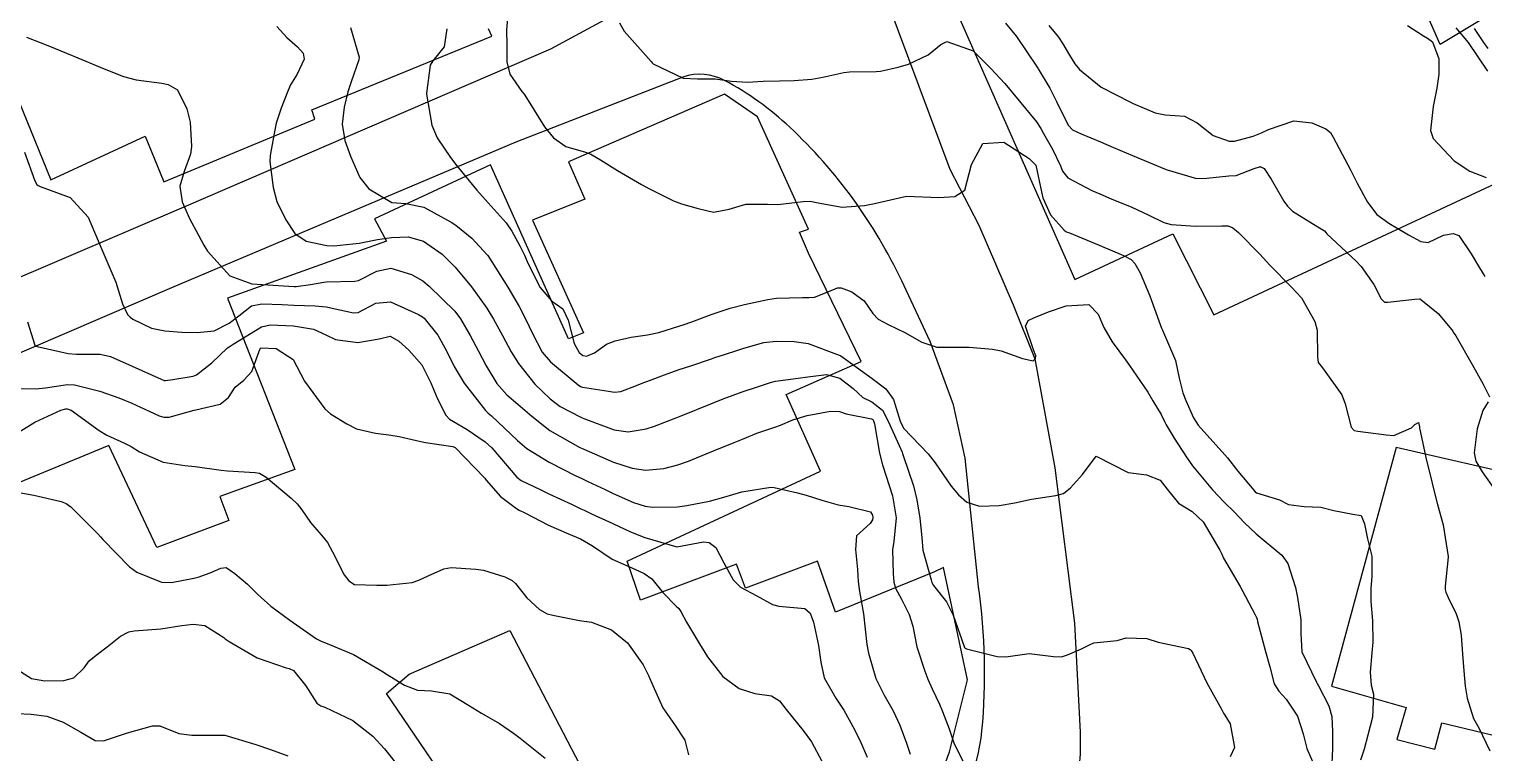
# Model space of a CAD drawing. Header units: metres. Extents: x 318500 to 325275, y 7408834 to 7428799.
# Drawn here: x 321699.1 to 321789.5, y 7422899.4 to 7422944.4 of the extents above; entities that cross this region are included whole.
import ezdxf

# ---------------------------------------------------------------- set-up
doc = ezdxf.new("R2010")
doc.units = ezdxf.units.M
doc.header["$MEASUREMENT"] = 0
for name, color, linetype in [('Curvas de Nivel 1m', 11, 'Continuous'), ('Curvas de Nivel 5m', 15, 'Continuous'), ('Edificações', 30, 'Continuous'), ('Vias Primárias', 230, 'Continuous')]:
    doc.layers.add(name, color=color, linetype=linetype)

msp = doc.modelspace()

# ---------------------------------------------------------------- linework, layer by layer
at = {"layer": 'Curvas de Nivel 1m', "flags": 128}
for points, elevation in [([(321714.468, 7422944.519), (321715.088, 7422943.845), (321715.748, 7422943.257), (321716.108, 7422942.859), (321716.165, 7422942.494), (321715.726, 7422941.558), (321715.314, 7422940.908), (321715.16, 7422940.506), (321714.747, 7422939.457), (321714.425, 7422938.513), (321714.311, 7422937.876), (321714.057, 7422936.516), (321714.034, 7422936.137), (321714.242, 7422934.514), (321714.471, 7422933.658), (321715.021, 7422932.506), (321715.592, 7422931.668), (321716.29, 7422931.192), (321717.584, 7422930.908), (321718.005, 7422930.884), (321719.586, 7422931.064), (321720.723, 7422931.295), (321721.59, 7422931.42), (321722.642, 7422931.456), (321723.588, 7422931.191), (321724.747, 7422930.378), (321725.568, 7422929.577), (321726.57, 7422928.355), (321727.53, 7422927.015), (321727.938, 7422926.334), (321728.499, 7422925.314), (321729.041, 7422924.317), (321729.489, 7422923.584), (321730.52, 7422922.3), (321731.461, 7422921.386), (321732.095, 7422920.919), (321733.322, 7422920.262), (321733.449, 7422920.205), (321733.551, 7422920.156), (321735.438, 7422919.457), (321736.316, 7422919.342), (321737.44, 7422919.524), (321737.958, 7422919.687), (321739.236, 7422920.183), (321739.451, 7422920.268), (321739.606, 7422920.332), (321741.459, 7422921.075), (321742.226, 7422921.378), (321743.467, 7422921.835), (321744.291, 7422922.118), (321745.172, 7422922.407), (321745.476, 7422922.481), (321746.894, 7422922.663), (321747.48, 7422922.744), (321748.648, 7422922.893), (321749.479, 7422922.674), (321750.3, 7422922.038), (321750.907, 7422921.471), (321751.462, 7422921.204), (321752.136, 7422920.689), (321752.48, 7422920.005), (321753.343, 7422918.07), (321753.38, 7422917.991), (321753.418, 7422917.87), (321754.046, 7422915.983), (321754.253, 7422915.109), (321754.451, 7422913.979), (321754.567, 7422912.762), (321754.643, 7422911.977), (321755.145, 7422910.139), (321755.205, 7422909.971), (321755.308, 7422909.783), (321756.108, 7422908.768), (321756.515, 7422907.952), (321757.21, 7422905.992), (321757.229, 7422905.94), (321757.259, 7422905.89), (321757.355, 7422905.842), (321759.252, 7422905.374), (321759.796, 7422905.36), (321761.255, 7422905.554), (321762.75, 7422905.365), (321763.252, 7422905.346), (321763.635, 7422905.473), (321764.503, 7422905.841), (321764.997, 7422906.101), (321765.266, 7422906.215), (321766.71, 7422906.374), (321767.271, 7422906.544), (321768.571, 7422906.49), (321769.267, 7422906.257), (321771.151, 7422905.862), (321771.261, 7422905.813), (321771.322, 7422905.749), (321771.42, 7422905.586), (321772.296, 7422903.739), (321773.214, 7422902.099), (321773.339, 7422901.856), (321773.409, 7422901.727), (321773.743, 7422901.181), (321774.022, 7422899.717), (321773.744, 7422899.149)], 783), ([(321719.054, 7422944.457), (321719.584, 7422942.609), (321719.576, 7422942.452), (321719.099, 7422941.076), (321718.89, 7422940.458), (321718.648, 7422939.509), (321718.522, 7422938.462), (321718.696, 7422937.434), (321719.057, 7422936.456), (321719.64, 7422935.145), (321720.183, 7422934.442), (321721.618, 7422933.588), (321722.498, 7422933.525), (321723.613, 7422933.287), (321725.313, 7422932.373), (321725.598, 7422932.181), (321726.596, 7422931.361), (321727.555, 7422930.34), (321727.579, 7422930.303), (321728.826, 7422928.321), (321729.532, 7422927.119), (321729.958, 7422926.306), (321730.357, 7422925.456), (321730.972, 7422924.295), (321731.491, 7422923.681), (321733.205, 7422922.264), (321733.36, 7422922.152), (321733.468, 7422922.107), (321735.088, 7422921.858), (321735.466, 7422921.8), (321735.851, 7422921.841), (321736.83, 7422922.216), (321737.285, 7422922.4), (321737.474, 7422922.47), (321738.737, 7422922.936), (321739.485, 7422923.199), (321740.214, 7422923.445), (321741.496, 7422923.881), (321741.698, 7422923.946), (321742.294, 7422924.142), (321743.201, 7422924.437), (321743.506, 7422924.538), (321744.74, 7422924.883), (321745.513, 7422924.961), (321746.646, 7422924.95), (321747.511, 7422924.83), (321749.442, 7422924.11), (321749.5, 7422924.077), (321749.546, 7422924.049), (321751.48, 7422922.654), (321752.326, 7422922.007), (321752.817, 7422921.353), (321753.232, 7422919.993), (321753.443, 7422919.553), (321754.973, 7422917.974), (321755.412, 7422917.418), (321756.392, 7422915.955), (321756.855, 7422915.418), (321757.38, 7422914.963), (321758.169, 7422914.719), (321759.378, 7422914.758), (321760.362, 7422914.918), (321761.383, 7422915.144), (321762.904, 7422915.386), (321763.386, 7422915.51), (321763.823, 7422915.854), (321764.559, 7422916.687), (321765.42, 7422917.83), (321767.405, 7422916.814), (321768.542, 7422916.654), (321769.398, 7422916.329), (321769.819, 7422915.774), (321770.525, 7422914.907), (321771.376, 7422914.38), (321772.057, 7422913.743), (321773.104, 7422911.972), (321773.221, 7422911.731), (321773.336, 7422911.486), (321774.357, 7422909.714), (321774.695, 7422909.1), (321775.293, 7422907.953), (321775.384, 7422907.792), (321775.418, 7422907.698), (321775.444, 7422907.541), (321775.936, 7422905.69), (321776.207, 7422904.724), (321776.482, 7422903.681), (321776.763, 7422903.214), (321777.221, 7422902.727), (321777.922, 7422901.663), (321778.276, 7422900.576), (321778.515, 7422899.657), (321779.158, 7422898.195)], 782), ([(321725.043, 7422944.377), (321724.871, 7422943.257), (321724.166, 7422942.386), (321724.012, 7422942.111), (321723.776, 7422940.389), (321723.774, 7422940.325), (321724.105, 7422938.386), (321724.441, 7422937.613), (321725.268, 7422936.374), (321725.652, 7422935.862), (321726.915, 7422934.351), (321727.618, 7422933.571), (321728.719, 7422932.323), (321729.086, 7422931.808), (321729.586, 7422930.899), (321729.861, 7422930.307), (321730.093, 7422929.784), (321730.851, 7422928.297), (321731.542, 7422927.479), (321732.246, 7422926.988), (321732.594, 7422926.274), (321732.955, 7422924.821), (321733.263, 7422924.264), (321733.497, 7422924.072), (321733.718, 7422924.036), (321734.229, 7422924.249), (321734.957, 7422924.79), (321735.511, 7422924.994), (321736.51, 7422925.225), (321737.517, 7422925.364), (321738.217, 7422925.503), (321739.526, 7422925.913), (321739.727, 7422925.977), (321740.267, 7422926.169), (321741.535, 7422926.655), (321742.653, 7422927.025), (321743.541, 7422927.241), (321745, 7422927.564), (321745.545, 7422927.639), (321747.152, 7422927.682), (321747.546, 7422927.675), (321747.909, 7422927.704), (321748.795, 7422928.058), (321749.327, 7422928.278), (321749.554, 7422928.284), (321750.229, 7422928.04), (321750.982, 7422927.466), (321751.537, 7422926.687), (321751.861, 7422926.343), (321752.489, 7422926.006), (321753.523, 7422925.501), (321754.576, 7422924.917), (321755.509, 7422924.592), (321756.871, 7422924.588), (321757.51, 7422924.598), (321758.963, 7422924.463), (321759.507, 7422924.36), (321760.827, 7422923.897), (321761.498, 7422923.754), (321761.651, 7422923.888), (321761.672, 7422924.057), (321761.508, 7422924.441), (321761.024, 7422925.895), (321761.183, 7422926.244), (321761.535, 7422926.426), (321762.457, 7422926.794), (321763.543, 7422927.169), (321764.949, 7422927.244), (321765.538, 7422926.638), (321765.889, 7422925.826), (321766.403, 7422924.935), (321767.229, 7422923.813), (321767.495, 7422923.458), (321768.617, 7422921.793), (321768.937, 7422921.26), (321769.456, 7422920.41), (321769.661, 7422919.986), (321769.765, 7422919.775), (321770.271, 7422918.934), (321771.022, 7422917.756), (321771.412, 7422917.223), (321772.649, 7422915.737), (321773.382, 7422914.965), (321774.008, 7422914.353), (321774.617, 7422913.711), (321775.359, 7422912.998), (321776.952, 7422911.676), (321777.332, 7422911.145), (321777.805, 7422909.665), (321777.933, 7422909.034), (321778.144, 7422907.661), (321778.131, 7422906.808), (321778.197, 7422905.661), (321779.103, 7422903.78), (321779.181, 7422903.65), (321779.229, 7422903.561), (321779.879, 7422902.303), (321780.069, 7422901.637), (321780.111, 7422900.722), (321780.098, 7422899.636), (321780.067, 7422898.736)], 781), ([(321735.768, 7422944.744), (321736.064, 7422944.227), (321737.741, 7422942.339), (321737.803, 7422942.272), (321737.877, 7422942.208), (321739.727, 7422941.32), (321740.63, 7422941.262), (321741.727, 7422941.272), (321742.744, 7422941.121), (321743.724, 7422941.064), (321744.716, 7422941.124), (321745.726, 7422941.146), (321746.646, 7422941.167), (321747.728, 7422941.259), (321748.418, 7422941.375), (321749.734, 7422941.659), (321750.076, 7422941.704), (321751.736, 7422941.737), (321751.997, 7422941.755), (321753.095, 7422942), (321753.743, 7422942.177), (321754.962, 7422942.767), (321755.762, 7422943.413), (321756.135, 7422943.594), (321757.756, 7422943.015), (321758.871, 7422941.923), (321759.726, 7422940.98), (321760.616, 7422939.901), (321761.697, 7422938.601), (321761.983, 7422938.175), (321762.148, 7422937.883), (321762.704, 7422936.903), (321763.186, 7422935.867), (321763.327, 7422935.537), (321763.649, 7422935.121), (321765.149, 7422934.325), (321765.634, 7422934.119), (321766.346, 7422933.823), (321767.625, 7422933.292), (321768.656, 7422932.83), (321769.616, 7422932.351), (321770.068, 7422932.226), (321771.614, 7422932.121), (321773.22, 7422932.128), (321773.614, 7422932.135), (321773.907, 7422932.019), (321774.26, 7422931.72), (321775.59, 7422930.368), (321776.21, 7422929.691), (321777.56, 7422928.335), (321778.171, 7422927.664), (321779.002, 7422926.189), (321779.149, 7422925.654), (321779.171, 7422923.987), (321779.209, 7422923.653), (321779.495, 7422923.312), (321780.69, 7422921.632), (321780.902, 7422921.066), (321781.267, 7422919.623), (321781.447, 7422919.422), (321781.688, 7422919.375), (321783.444, 7422919.157), (321783.923, 7422919.105), (321785.027, 7422919.574), (321785.232, 7422919.793), (321785.453, 7422919.914), (321785.521, 7422919.64), (321785.522, 7422919.569), (321785.53, 7422919.488), (321785.949, 7422917.562), (321786.14, 7422916.828), (321786.448, 7422915.554), (321786.644, 7422914.812), (321786.993, 7422913.546), (321787.295, 7422911.586), (321787.292, 7422911.541), (321787.112, 7422909.744), (321787.107, 7422909.543), (321787.145, 7422909.379), (321787.305, 7422909.049), (321787.792, 7422908.03), (321787.971, 7422907.53), (321788.101, 7422906.705), (321788.186, 7422905.526), (321788.277, 7422904.492), (321788.361, 7422903.523), (321788.479, 7422902.778), (321788.871, 7422901.515), (321789.201, 7422900.939), (321789.899, 7422899.503)], 779), ([(321759.778, 7422944.724), (321760.47, 7422943.903), (321761.742, 7422942.004), (321761.785, 7422941.933), (321761.817, 7422941.889), (321762.533, 7422940.689), (321762.946, 7422939.871), (321763.19, 7422939.353), (321763.695, 7422938.369), (321763.937, 7422938.101), (321764.484, 7422937.848), (321765.683, 7422937.348), (321766.487, 7422937.012), (321767.671, 7422936.517), (321769.417, 7422935.784), (321769.659, 7422935.684), (321769.821, 7422935.614), (321771.65, 7422935.068), (321772.294, 7422935.1), (321773.653, 7422935.24), (321774.111, 7422935.265), (321775.23, 7422935.706), (321775.564, 7422935.799), (321775.661, 7422935.797), (321775.856, 7422935.697), (321776.294, 7422935.047), (321777.092, 7422933.678), (321777.315, 7422933.362), (321777.624, 7422933.046), (321779.203, 7422932.065), (321779.612, 7422931.82), (321779.685, 7422931.723), (321779.746, 7422931.648), (321781.585, 7422929.95), (321781.893, 7422929.615), (321782.676, 7422928.49), (321783.137, 7422927.596), (321783.343, 7422927.389), (321783.548, 7422927.386), (321783.732, 7422927.404), (321785.229, 7422927.573), (321785.517, 7422927.604), (321785.55, 7422927.599), (321785.609, 7422927.569), (321786.674, 7422926.685), (321787.531, 7422925.671), (321787.583, 7422925.592), (321787.615, 7422925.539), (321787.771, 7422925.292), (321788.79, 7422923.521), (321789.482, 7422922.307), (321789.866, 7422921.506)], 778), ([(321762.474, 7422944.576), (321763.074, 7422943.87), (321763.344, 7422943.446), (321763.753, 7422942.733), (321764.091, 7422942.2), (321764.385, 7422941.85), (321765.724, 7422940.753), (321767.549, 7422939.812), (321767.709, 7422939.743), (321769.084, 7422939.169), (321769.703, 7422939.038), (321770.898, 7422938.958), (321771.698, 7422938.541), (321772.696, 7422937.74), (321773.685, 7422937.388), (321774.02, 7422937.39), (321775.173, 7422937.708), (321775.692, 7422937.906), (321776.124, 7422938.123), (321777.7, 7422938.664), (321778.824, 7422938.534), (321779.695, 7422938.17), (321779.983, 7422937.935), (321780.154, 7422937.643), (321780.718, 7422936.591), (321781.234, 7422935.626), (321781.647, 7422934.783), (321782.279, 7422933.61), (321782.873, 7422932.851), (321783.617, 7422932.299), (321784.838, 7422931.578), (321785.604, 7422931.17), (321786.059, 7422931.108), (321787.001, 7422931.549), (321787.611, 7422931.669), (321787.971, 7422931.536), (321788.722, 7422930.4), (321789.243, 7422929.523), (321789.572, 7422928.995)], 777), ([(321784.777, 7422944.582), (321785.774, 7422943.936), (321786.005, 7422943.8), (321786.318, 7422943.562), (321786.714, 7422942.515), (321786.712, 7422941.555), (321786.6, 7422940.684), (321786.373, 7422939.56), (321786.195, 7422938.063), (321786.377, 7422937.56), (321787.67, 7422936.181), (321788.655, 7422935.53), (321789.654, 7422935.144)], 776), ([(321788.911, 7422944.397), (321789.492, 7422943.523), (321789.765, 7422943.164)], 774), ([(321698.9, 7422943.871), (321699.748, 7422943.539), (321700.338, 7422943.293), (321701.74, 7422942.725), (321701.855, 7422942.679), (321703.729, 7422941.895), (321704.945, 7422941.418), (321705.719, 7422941.203), (321707.324, 7422940.998), (321707.715, 7422940.925), (321708.292, 7422940.594), (321708.868, 7422939.412), (321709.086, 7422938.586), (321709.174, 7422937.076), (321709.092, 7422936.586), (321708.717, 7422935.516), (321708.441, 7422934.592), (321708.581, 7422933.625), (321709.04, 7422932.586), (321709.59, 7422931.566), (321709.938, 7422930.929), (321710.159, 7422930.571), (321711.557, 7422929.023), (321712.917, 7422928.53), (321713.55, 7422928.498), (321713.572, 7422928.497), (321715.548, 7422928.37), (321715.674, 7422928.372), (321716.564, 7422928.485), (321717.393, 7422928.632), (321717.553, 7422928.648), (321719.309, 7422928.688), (321719.555, 7422928.75), (321720.681, 7422929.311), (321721.566, 7422929.496), (321722.839, 7422929.122), (321723.555, 7422928.71), (321723.949, 7422928.386), (321725.527, 7422926.834), (321725.897, 7422926.364), (321726.485, 7422925.326), (321727.007, 7422924.345), (321727.486, 7422923.432), (321728.148, 7422922.33), (321728.773, 7422921.631), (321729.457, 7422921.059), (321730.33, 7422920.301), (321731.437, 7422919.425), (321733.315, 7422918.368), (321733.421, 7422918.319), (321733.549, 7422918.258), (321735.408, 7422917.443), (321736.553, 7422917.069), (321737.401, 7422916.961), (321738.534, 7422917.062), (321739.406, 7422917.278), (321740.063, 7422917.517), (321741.419, 7422918.062), (321741.482, 7422918.086), (321741.628, 7422918.148), (321742.895, 7422918.668), (321743.431, 7422918.886), (321744.308, 7422919.246), (321745.443, 7422919.63), (321745.791, 7422919.749), (321746.56, 7422920.083), (321747.453, 7422920.346), (321748.894, 7422920.617), (321749.455, 7422920.599), (321749.874, 7422920.463), (321751.451, 7422920.153), (321751.535, 7422920.102), (321751.576, 7422920.018), (321751.633, 7422919.831), (321751.948, 7422918.012), (321752.132, 7422917.287), (321752.551, 7422916.003), (321752.753, 7422915.368), (321752.987, 7422913.996), (321752.828, 7422912.518), (321752.754, 7422911.999), (321752.784, 7422910.532), (321752.829, 7422909.997), (321752.929, 7422909.618), (321753.3, 7422908.941), (321753.784, 7422907.985), (321754.006, 7422907.256), (321754.27, 7422905.98), (321754.75, 7422904.463), (321754.95, 7422903.973), (321755.224, 7422903.366), (321755.668, 7422902.417), (321755.863, 7422901.96), (321756.267, 7422900.881), (321756.582, 7422899.949), (321757.163, 7422898.811)], 784), ([(321698.973, 7422926.177), (321699.43, 7422924.711), (321699.499, 7422924.655), (321699.573, 7422924.635), (321701.493, 7422924.21), (321702.013, 7422924.154), (321703.493, 7422924.166), (321704.124, 7422924.017), (321705.482, 7422923.42), (321707.28, 7422922.603), (321707.469, 7422922.529), (321707.545, 7422922.523), (321707.997, 7422922.595), (321709.264, 7422922.791), (321709.475, 7422922.885), (321710.422, 7422923.63), (321711.405, 7422924.551), (321711.501, 7422924.625), (321711.747, 7422924.79), (321713.513, 7422925.855), (321714.046, 7422925.983), (321715.514, 7422925.916), (321716.74, 7422925.709), (321717.509, 7422925.354), (321718.126, 7422925.08), (321719.504, 7422924.89), (321720.823, 7422925.11), (321721.509, 7422925.279), (321722.054, 7422924.96), (321722.668, 7422924.402), (321723.486, 7422923.489), (321724.046, 7422922.381), (321724.469, 7422921.388), (321724.983, 7422920.367), (321725.202, 7422920.119), (321725.444, 7422919.975), (321726.301, 7422919.487), (321727.426, 7422918.716), (321727.836, 7422918.334), (321729.393, 7422916.518), (321729.656, 7422916.306), (321730.842, 7422915.745), (321731.382, 7422915.491), (321732.826, 7422914.815), (321733.373, 7422914.56), (321733.579, 7422914.464), (321734.033, 7422914.25), (321735.361, 7422913.63), (321736.455, 7422913.117), (321737.348, 7422912.765), (321739.34, 7422912.18), (321741.001, 7422912.5), (321741.345, 7422912.462), (321741.766, 7422912.146), (321742.267, 7422911.199), (321742.838, 7422910.135), (321743.305, 7422909.675), (321744.32, 7422909.135), (321745.295, 7422908.604), (321745.692, 7422908.492), (321747.293, 7422908.347), (321747.634, 7422908.067), (321747.834, 7422907.512), (321748.148, 7422906.061), (321748.284, 7422905.02), (321748.51, 7422904.057), (321749.217, 7422902.788), (321749.523, 7422902.355), (321749.719, 7422902.042), (321750.377, 7422900.847), (321750.789, 7422900.026), (321751.166, 7422899.115)], 786), ([(321698.151, 7422922.038), (321699.46, 7422922.015), (321700.087, 7422922.075), (321701.464, 7422922.28), (321701.881, 7422922.259), (321703.458, 7422921.857), (321704.649, 7422921.445), (321705.447, 7422921.118), (321706.534, 7422920.614), (321707.156, 7422920.323), (321707.436, 7422920.246), (321707.782, 7422920.251), (321708.962, 7422920.585), (321709.338, 7422920.685), (321709.442, 7422920.701), (321710.95, 7422921.055), (321711.454, 7422921.472), (321711.888, 7422922.119), (321712.416, 7422922.536), (321712.919, 7422923.088), (321713.443, 7422924.521), (321713.5, 7422924.555), (321714.433, 7422924.511), (321715.49, 7422923.826), (321716.2, 7422922.489), (321717.445, 7422920.775), (321717.815, 7422920.464), (321718.818, 7422919.833), (321719.431, 7422919.518), (321720.603, 7422919.254), (321721.427, 7422919.141), (321722.066, 7422919.05), (321723.423, 7422918.734), (321723.707, 7422918.668), (321725.421, 7422918.423), (321725.559, 7422918.359), (321727.392, 7422916.454), (321727.483, 7422916.339), (321728.367, 7422915.312), (321729.373, 7422914.565), (321729.538, 7422914.473), (321729.88, 7422914.302), (321731.359, 7422913.544), (321732.613, 7422913.005), (321733.346, 7422912.688), (321734.107, 7422912.249), (321735.328, 7422911.431), (321736.731, 7422910.803), (321737.315, 7422910.54), (321737.786, 7422910.203), (321738.473, 7422909.359), (321739.293, 7422908.509), (321739.47, 7422908.356), (321739.59, 7422908.176), (321739.949, 7422907.501), (321740.753, 7422906.158), (321741.248, 7422905.357), (321742.208, 7422904.14), (321743.222, 7422903.376), (321744.189, 7422903.085), (321745.218, 7422902.93), (321745.732, 7422902.609), (321746.142, 7422902.086), (321747.191, 7422900.779), (321747.719, 7422900.065), (321748.358, 7422898.862)], 787), ([(321697.468, 7422918.739), (321699.432, 7422919.929), (321701.044, 7422920.686), (321701.351, 7422920.771), (321701.441, 7422920.771), (321701.684, 7422920.678), (321703.428, 7422919.419), (321703.905, 7422919.133), (321705.005, 7422918.636), (321705.417, 7422918.423), (321705.936, 7422918.098), (321707.403, 7422917.448), (321708.747, 7422917.239), (321709.399, 7422917.182), (321711.001, 7422916.95), (321711.395, 7422916.902), (321713.12, 7422916.798), (321713.394, 7422916.76), (321713.813, 7422916.516), (321715.371, 7422915.223), (321715.742, 7422914.871), (321716.028, 7422914.49), (321716.571, 7422913.695), (321717.345, 7422912.794), (321717.621, 7422912.466), (321717.921, 7422911.871), (321718.657, 7422910.45), (321718.936, 7422910.075), (321719.304, 7422909.845), (321720.682, 7422909.805), (321721.304, 7422909.814), (321722.882, 7422909.973), (321723.307, 7422910.117), (321723.874, 7422910.382), (321724.855, 7422910.829), (321725.318, 7422910.904), (321726.852, 7422910.809), (321727.316, 7422910.742), (321728.645, 7422910.32), (321729.1, 7422910.106), (321729.306, 7422909.909), (321730.011, 7422909.013), (321730.798, 7422908.287), (321731.286, 7422908.027), (321731.621, 7422907.941), (321733.28, 7422907.621), (321734.029, 7422907.498), (321735.272, 7422907.027), (321736.264, 7422906.215), (321737.24, 7422904.866), (321737.583, 7422904.196), (321737.843, 7422903.574), (321738.47, 7422902.187), (321739.195, 7422901.152), (321739.832, 7422900.17), (321740.066, 7422899.267)], 788), ([(321789.778, 7422921.196), (321789.462, 7422920.671), (321789.093, 7422919.515), (321788.912, 7422918.033), (321789.01, 7422917.516), (321789.41, 7422916.842), (321790.357, 7422915.5)], 778), ([(321698.559, 7422915.535), (321699.37, 7422915.408), (321701.05, 7422914.999), (321701.363, 7422914.883), (321701.656, 7422914.677), (321703.343, 7422912.987), (321703.504, 7422912.82), (321703.658, 7422912.655), (321705.315, 7422910.95), (321705.768, 7422910.623), (321707.301, 7422909.997), (321707.929, 7422909.965), (321709.305, 7422910.24), (321709.572, 7422910.31), (321710.331, 7422910.565), (321710.997, 7422910.873), (321711.315, 7422910.912), (321711.863, 7422910.542), (321712.637, 7422909.867), (321713.297, 7422909.23), (321714.091, 7422908.512), (321715.277, 7422907.637), (321716.936, 7422906.475), (321717.258, 7422906.311), (321717.496, 7422906.227), (321719.246, 7422905.495), (321721.078, 7422904.422), (321721.229, 7422904.322), (321722.411, 7422903.592), (321723.219, 7422903.279), (321724.09, 7422903.249), (321725.217, 7422903.05), (321726.389, 7422902.348), (321727.203, 7422901.847), (321728.316, 7422901.201), (321729.185, 7422900.619), (321729.604, 7422900.304), (321731.162, 7422899.065)], 789), ([(321698.308, 7422901.84), (321699.191, 7422901.791), (321700.162, 7422901.667), (321701.186, 7422901.284), (321702.281, 7422900.669), (321703.172, 7422900.148), (321703.695, 7422900.129), (321705.18, 7422900.63), (321706.736, 7422901.058), (321707.187, 7422901.06), (321708.373, 7422900.588), (321709.179, 7422900.484), (321709.278, 7422900.479), (321711.179, 7422900.492), (321711.245, 7422900.483), (321713.171, 7422899.903), (321714.08, 7422899.597), (321715.16, 7422899.191)], 791)]:
    msp.add_lwpolyline(points, dxfattribs=dict(at, elevation=elevation))
at = {"layer": 'Curvas de Nivel 5m', "flags": 128}
for points, elevation in [([(321728.837, 7422945.261), (321728.757, 7422944.325), (321728.761, 7422943.335), (321728.763, 7422942.325), (321728.967, 7422941.56), (321729.712, 7422940.475), (321729.84, 7422940.309), (321730.095, 7422939.915), (321731.116, 7422938.296), (321731.673, 7422937.6), (321732.447, 7422937.058), (321733.664, 7422936.71), (321734.002, 7422936.594), (321734.585, 7422936.246), (321735.65, 7422935.585), (321737.142, 7422934.711), (321737.633, 7422934.442), (321738.103, 7422934.203), (321739.128, 7422933.693), (321739.623, 7422933.507), (321740.668, 7422933.212), (321741.618, 7422932.983), (321742.596, 7422933.164), (321743.624, 7422933.483), (321744.987, 7422933.473), (321745.624, 7422933.468), (321747.203, 7422933.654), (321747.626, 7422933.666), (321748.123, 7422933.568), (321749.623, 7422933.3), (321751.003, 7422933.409), (321751.625, 7422933.527), (321753.63, 7422933.99), (321755.629, 7422933.899), (321756.618, 7422933.955), (321757.238, 7422934.344), (321757.66, 7422935.94), (321758.362, 7422937.247), (321759.681, 7422937.33), (321761.239, 7422936.321), (321761.66, 7422935.913), (321762.008, 7422934.256), (321762.106, 7422933.883), (321762.573, 7422932.829), (321763.42, 7422931.863), (321763.526, 7422931.778), (321763.608, 7422931.748), (321763.764, 7422931.701), (321765.597, 7422930.941), (321767.103, 7422930.299), (321767.584, 7422930.045), (321767.827, 7422929.806), (321768.151, 7422929.222), (321768.743, 7422927.792), (321768.963, 7422927.207), (321769.473, 7422925.781), (321769.528, 7422925.653), (321770.345, 7422923.767), (321770.58, 7422922.668), (321770.809, 7422921.76), (321770.989, 7422921.281), (321771.455, 7422920.209), (321771.747, 7422919.747), (321773.423, 7422917.915), (321773.587, 7422917.727), (321774.231, 7422916.894), (321775.207, 7422915.703), (321775.296, 7422915.609), (321775.389, 7422915.552), (321776.807, 7422915.101), (321777.381, 7422914.815), (321778.353, 7422914.688), (321779.38, 7422914.654), (321780.182, 7422914.442), (321781.376, 7422914.213), (321781.896, 7422914.133), (321782.09, 7422913.609), (321782.285, 7422912.677), (321782.559, 7422911.602), (321782.562, 7422910.361), (321782.487, 7422909.602), (321782.499, 7422908.799), (321782.596, 7422907.6), (321782.608, 7422906.262), (321782.562, 7422905.6), (321782.445, 7422904.399), (321782.517, 7422903.601), (321782.657, 7422903.031), (321782.6, 7422901.599), (321782.301, 7422900.495), (321782.085, 7422899.606), (321781.847, 7422898.933)], 780), ([(321787.779, 7422944.439), (321788.549, 7422943.532), (321789.743, 7422941.74)], 775), ([(321698.777, 7422936.723), (321699.418, 7422934.928), (321699.551, 7422934.711), (321699.629, 7422934.639), (321699.758, 7422934.578), (321701.618, 7422933.891), (321702.738, 7422932.669), (321703.58, 7422930.66), (321704.464, 7422928.646), (321704.883, 7422927.287), (321705.174, 7422926.635), (321705.345, 7422926.46), (321705.517, 7422926.332), (321706.686, 7422925.787), (321707.51, 7422925.615), (321708.569, 7422925.529), (321709.509, 7422925.505), (321710.568, 7422925.622), (321711.515, 7422926.082), (321712.101, 7422926.541), (321712.892, 7422927.167), (321713.532, 7422927.294), (321714.791, 7422927.248), (321715.531, 7422927.211), (321716.846, 7422927.165), (321717.53, 7422927.106), (321719.237, 7422926.732), (321719.525, 7422926.758), (321720.629, 7422927.334), (321721.535, 7422927.417), (321723.283, 7422926.634), (321723.521, 7422926.483), (321723.632, 7422926.389), (321724.47, 7422925.341), (321725.029, 7422924.367), (321725.486, 7422923.4), (321726.117, 7422922.354), (321727.453, 7422920.668), (321727.619, 7422920.505), (321727.812, 7422920.335), (321729.427, 7422918.787), (321730.024, 7422918.304), (321731.407, 7422917.441), (321733.051, 7422916.61), (321733.393, 7422916.447), (321733.806, 7422916.254), (321734.89, 7422915.743), (321735.383, 7422915.513), (321736.654, 7422914.94), (321737.375, 7422914.712), (321737.834, 7422914.663), (321739.375, 7422914.685), (321739.969, 7422914.764), (321741.379, 7422915.033), (321742.254, 7422915.268), (321743.385, 7422915.617), (321745.178, 7422915.893), (321745.388, 7422915.876), (321746.846, 7422915.54), (321747.383, 7422915.402), (321748.358, 7422915.083), (321749.377, 7422914.792), (321750.035, 7422914.698), (321751.373, 7422914.361), (321751.505, 7422914.152), (321751.531, 7422914.018), (321751.51, 7422913.876), (321751.364, 7422913.639), (321750.506, 7422912.879), (321750.449, 7422912.033), (321750.571, 7422910.781), (321750.615, 7422910.03), (321750.696, 7422909.421), (321750.94, 7422908.025), (321751.164, 7422906.119), (321751.173, 7422906.021), (321751.253, 7422905.575), (321751.709, 7422904.013), (321752.22, 7422903.005), (321752.783, 7422901.996), (321753.197, 7422901.105), (321753.626, 7422899.986), (321753.843, 7422899.31)], 785), ([(321698.085, 7422904.727), (321699.219, 7422904.005), (321700.047, 7422903.868), (321701.218, 7422903.873), (321701.846, 7422904.051), (321702.494, 7422904.667), (321702.8, 7422905.101), (321703.242, 7422905.463), (321703.926, 7422905.974), (321704.746, 7422906.638), (321705.263, 7422906.906), (321705.606, 7422906.967), (321707.265, 7422907.097), (321708.556, 7422907.298), (321709.268, 7422907.385), (321709.989, 7422907.291), (321711.176, 7422906.551), (321711.259, 7422906.479), (321711.503, 7422906.3), (321713.241, 7422905.285), (321715.06, 7422904.674), (321715.232, 7422904.626), (321715.511, 7422904.496), (321716.278, 7422903.542), (321716.963, 7422902.474), (321717.208, 7422902.318), (321717.446, 7422902.227), (321719.194, 7422901.403), (321720.447, 7422900.427), (321721.168, 7422899.636), (321722.147, 7422898.405)], 790)]:
    msp.add_lwpolyline(points, dxfattribs=dict(at, elevation=elevation))
at = {"layer": 'Edificações'}
for points in [[(321789.655, 7422945.127), (321786.808, 7422943.405), (321782.689, 7422952.764), (321785.761, 7422954.053), (321781.641, 7422962.438), (321777.82, 7422971.21), (321783.513, 7422974.28), (321782.015, 7422977.274), (321783.962, 7422978.098), (321785.76, 7422973.905), (321789.73, 7422975.852)], [(321754.204, 7422951.197), (321764.097, 7422928.795), (321770.176, 7422931.631), (321772.723, 7422926.615), (321793.621, 7422936.348)], [(321696.946, 7422943.443), (321700.421, 7422934.993), (321706.286, 7422937.699), (321707.447, 7422934.864), (321716.842, 7422938.763), (321716.648, 7422939.344), (321727.831, 7422943.933), (321727.638, 7422944.385)], [(321754.802, 7422895.42), (321756.299, 7422899.44), (321757.419, 7422903.915), (321755.926, 7422910.909), (321755.366, 7422910.629), (321749.21, 7422908.125), (321748.09, 7422911.296), (321743.612, 7422909.617), (321743.053, 7422911.109), (321737.082, 7422908.871), (321736.242, 7422911.296), (321748.277, 7422916.89), (321746.131, 7422921.655), (321750.796, 7422923.707), (321747.527, 7422930.433), (321746.968, 7422931.739), (321747.527, 7422931.925), (321744.356, 7422938.919), (321742.303, 7422940.317), (321732.601, 7422936.121), (321733.627, 7422933.79), (321730.362, 7422932.485), (321733.534, 7422925.492), (321732.601, 7422925.119), (321727.75, 7422935.935), (321720.546, 7422932.578), (321721.292, 7422931.179), (321711.404, 7422927.636), (321715.599, 7422916.989), (321710.935, 7422915.31), (321711.494, 7422913.819), (321707.017, 7422912.14), (321704.031, 7422918.481), (321698.154, 7422916.056)], [(321726.615, 7422895.235), (321721.297, 7422903.067), (321722.697, 7422904.279), (321728.947, 7422906.983), (321735.851, 7422893.743)]]:
    msp.add_lwpolyline(points, dxfattribs=at)
msp.add_lwpolyline([(321780.041, 7422903.532), (321784.696, 7422902.203), (321784.105, 7422900.209), (321786.47, 7422899.618), (321786.913, 7422901.243), (321790.977, 7422900.283), (321794.673, 7422914.617), (321792.087, 7422915.208), (321792.375, 7422916.465), (321784.066, 7422918.364)], close=True, dxfattribs=at)
at = {"layer": 'Vias Primárias'}
for points in [[(323715.644, 7420145.548, 0), (323709.04, 7420132.939)], [(323831.088, 7420001.787, 0), (323833.844, 7420008.443, 0.220888)], [(321778.923, 7423040.27), (321765.13, 7423025.03), (321758.453, 7423018.24), (321756.786, 7423016.574), (321755.563, 7423015.575), (321747.228, 7423011.243), (321732.985, 7423004.78, 0.250942), (321730.096, 7423001.003, 0.130457), (321730.763, 7422994.227), (321735.689, 7422984.015), (321740.56, 7422974.028), (321743.033, 7422969.309), (321751.809, 7422947.71), (321756.313, 7422935.66), (321758.111, 7422932.177), (321760.247, 7422927.234), (321761.596, 7422923.863), (321762.837, 7422917.103), (321764.073, 7422907.44), (321764.412, 7422900.672, -0.100933), (321763.626, 7422895.504, -0.081375)], [(321671.779, 7422917.848), (321681.846, 7422921.847), (321708.858, 7422933.372), (321731.501, 7422943.142), (321736.91, 7422946.06), (321740.024, 7422948.239, 0.346045), (321742.411, 7422956.123), (321740.333, 7422962.158), (321733.483, 7422975.23), (321727.665, 7422986.357), (321724.136, 7422991.233), (321721.853, 7422993.723, 0.265458), (321716.961, 7422995.288), (321710.311, 7422993.519), (321701.8, 7422989.991), (321678.844, 7422979.813), (321650.492, 7422967.569)], [(321676.209, 7422839.313), (321694.258, 7422850.852), (321720.958, 7422867.931), (321730.864, 7422874.496), (321744.119, 7422884.64), (321752.392, 7422891.411), (321755.302, 7422894.326, 0.175174), (321758.312, 7422900.758, 0.057087), (321758.105, 7422909.694), (321757.275, 7422917.692), (321756.548, 7422921.012), (321755.095, 7422924.954), (321753.323, 7422928.712, 0.094806), (321746.36, 7422938.267, 0.064893), (321742.312, 7422941.172, 0.209507), (321739.717, 7422941.38), (321729.327, 7422937.327), (321707.929, 7422928.292), (321688.084, 7422919.771), (321667.619, 7422910.728), (321646.14, 7422901.134)]]:
    msp.add_lwpolyline(points, format="xyb", dxfattribs=at)

doc.saveas('drawing.dxf')
